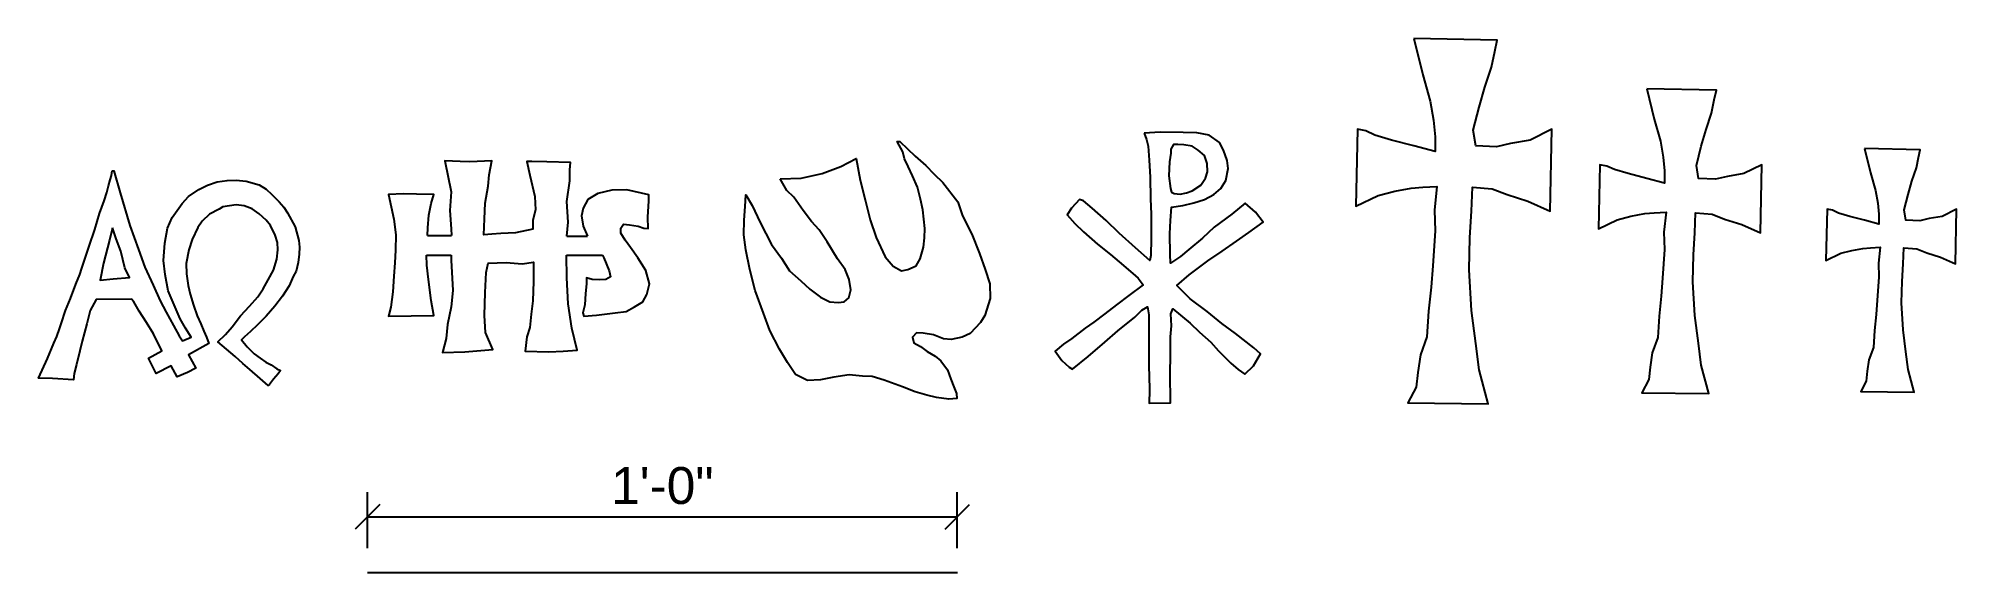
# Model space of a CAD drawing. Extents: x 8805.9 to 8844.9, y 171.4 to 182.3.
import ezdxf

# ---------------------------------------------------------------- set-up
doc = ezdxf.new("R2010")
doc.units = 0
doc.header["$MEASUREMENT"] = 0
doc.layers.get('0').update_dxf_attribs({"linetype": 'CONTINUOUS'})
doc.layers.get('DEFPOINTS').update_dxf_attribs({"color": 8, "linetype": 'CONTINUOUS'})
doc.layers.add('S-OBJ1', color=160, linetype='CONTINUOUS')
doc.layers.add('S-TEXT', color=212, linetype='CONTINUOUS')
doc.styles.add('STANDARD - TTF', font='arial.ttf')
doc.dimstyles.new('STANDARD - TTF', dxfattribs={"dimscale": 12, "dimtxt": 0.09375, "dimasz": 0.0625, "dimexe": 0.0625, "dimexo": 0.0625, "dimgap": 0.03125, "dimtad": 1, "dimdec": 4, "dimzin": 3, "dimdsep": 46, "dimlunit": 4, "dimtxsty": 'STANDARD - TTF', "dimblk1": 'OBLIQUE', "dimblk2": 'OBLIQUE', "dimsah": 1, "dimcen": 0.09375, "dimclrd": 256, "dimclre": 256, "dimclrt": 256, "dimadec": 0, "dimazin": 0, "dimtfac": 1, "dimtdec": 4, "dimtmove": 1, "dimatfit": 3, "dimldrblk": 'DIMARROW', "dimfxl": 1, "dimfrac": 2, "dimtolj": 1, "dimtzin": 0, "dimlwd": -1, "dimlwe": -1, "dimarcsym": 0})

# ---------------------------------------------------------------- blocks, each defined once
blk = doc.blocks.new('_OBLIQUE')
at = {"color": 0, "linetype": 'ByBlock'}
blk.add_line((-0.5, -0.5), (0.5, 0.5), dxfattribs=at)
blk = doc.blocks.new('*D68')
at = {"layer": 'DEFPOINTS', "color": 0, "transparency": 16777216}
for p in [(8824.561, 172.548), (8812.561, 171.416), (8824.561, 171.416)]:
    blk.add_point(p, dxfattribs=at)
at = {"layer": 'S-TEXT', "transparency": 16777216}
for p, q in [((8812.561, 171.916), (8812.561, 173.048)), ((8824.561, 171.916), (8824.561, 173.048)), ((8812.561, 172.548), (8824.561, 172.548))]:
    blk.add_line(p, q, dxfattribs=at)
at = {"layer": 'S-TEXT', "transparency": 16777216, "xscale": 0.5, "yscale": 0.5, "zscale": 0.5, "rotation": 180}
blk.add_blockref('_OBLIQUE', (8812.561, 172.548), dxfattribs=at)
at = {"layer": 'S-TEXT', "transparency": 16777216, "xscale": 0.5, "yscale": 0.5, "zscale": 0.5}
blk.add_blockref('_OBLIQUE', (8824.561, 172.548), dxfattribs=at)
at = {"layer": 'S-TEXT', "transparency": 16777216, "insert": (8818.561, 173.181), "char_height": 0.75, "attachment_point": 5, "style": 'STANDARD - TTF'}
blk.add_mtext('\\A1;1\'-0"', dxfattribs=at)
blk = doc.blocks.new('DIMARROW')
blk.add_line((-0.982, 0), (-0.663, 0))
for points in [[(-0.985, 0.294, 0, 0.125, 0), (-0.75, 0.144, 0.125, 0.125, 0)], [(-0.784, 0, 0.176, 0.176, 0), (-0.783, 0, 0.44, 0, 0), (0, 0, 0, 0, 0)], [(-0.985, -0.294, 0, 0.125, 0), (-0.75, -0.144, 0.125, 0.125, 0)]]:
    blk.add_lwpolyline(points, format="xyseb")

msp = doc.modelspace()

# ---------------------------------------------------------------- linework, layer by layer
at = {"layer": 'S-OBJ1'}
for p, q in [((8813.78067, 178.27063), (8814.27245, 178.27063)), ((8816.61626, 178.25362), (8817.04084, 178.25362)), ((8813.76369, 177.86733), (8814.26797, 177.86733)), ((8816.6096, 177.86733), (8817.3407, 177.86733))]:
    msp.add_line(p, q, dxfattribs=at)
for points in [[(8833.84453, 182.27492), (8834.02957, 181.53561), (8834.18093, 180.99794), (8834.24825, 180.61148), (8834.28189, 180.27542), (8834.28189, 179.97297), (8833.84453, 180.09059), (8833.39037, 180.20821), (8833.05397, 180.30903), (8832.86893, 180.39304), (8832.70073, 180.42665), (8832.66709, 178.86401), (8833.12125, 179.08244), (8833.45765, 179.16646), (8833.79409, 179.23366), (8834.02957, 179.25047), (8834.31553, 179.26727), (8834.26505, 178.78), (8834.28189, 178.35994), (8834.23141, 177.65423), (8834.19777, 177.21735), (8834.14729, 176.73009), (8834.11365, 176.20921), (8833.97909, 175.83955), (8833.92865, 175.4867), (8833.89501, 175.18425), (8833.72677, 174.865), (8835.35841, 174.8482), (8835.17337, 175.5371), (8835.10609, 176.07478), (8835.02197, 176.74688), (8834.97153, 177.57022), (8834.98833, 178.22551), (8835.02197, 178.76319), (8835.03881, 179.25047), (8835.44249, 179.21687), (8835.7453, 179.09925), (8836.16582, 178.96482), (8836.61998, 178.76319), (8836.65362, 180.42665), (8836.21625, 180.20821), (8835.81258, 180.14101), (8835.52661, 180.0738), (8835.10609, 180.09059), (8835.05561, 180.40984), (8835.17337, 180.88032), (8835.29113, 181.28358), (8835.42569, 181.68683), (8835.49297, 182.00608), (8835.54341, 182.24133)], [(8838.5844, 181.24837), (8838.73861, 180.63228), (8838.86474, 180.18422), (8838.92084, 179.86217), (8838.94887, 179.58212), (8838.94887, 179.33008), (8838.5844, 179.42809), (8838.20594, 179.52611), (8837.9256, 179.61013), (8837.7714, 179.68014), (8837.63123, 179.70814), (8837.6032, 178.40595), (8837.98167, 178.58796), (8838.262, 178.65799), (8838.54237, 178.71399), (8838.73861, 178.728), (8838.97691, 178.74199), (8838.93484, 178.33594), (8838.94887, 177.98588), (8838.9068, 177.39779), (8838.87877, 177.03373), (8838.8367, 176.62767), (8838.80867, 176.19361), (8838.69654, 175.88556), (8838.65451, 175.59151), (8838.62647, 175.33947), (8838.48627, 175.07344), (8839.84598, 175.05944), (8839.69177, 175.63352), (8839.63571, 176.08159), (8839.56561, 176.64167), (8839.52357, 177.32778), (8839.53757, 177.87386), (8839.56561, 178.32193), (8839.57964, 178.728), (8839.91604, 178.69999), (8840.16838, 178.60197), (8840.51881, 178.48995), (8840.89728, 178.32193), (8840.92531, 179.70814), (8840.56084, 179.52611), (8840.22444, 179.47011), (8839.98614, 179.4141), (8839.63571, 179.42809), (8839.59364, 179.69413), (8839.69177, 180.0862), (8839.78991, 180.42225), (8839.90204, 180.7583), (8839.95811, 181.02433), (8840.00014, 181.22038)], [(8828.36383, 180.35101), (8828.40953, 180.21973), (8828.44378, 180.08275), (8828.46091, 179.79737), (8828.48374, 179.45491), (8828.48945, 179.01542), (8828.50087, 178.70151), (8828.50087, 178.21065), (8828.49516, 177.86248), (8828.47803, 177.75975), (8828.18687, 178.01658), (8827.84999, 178.31338), (8827.58737, 178.57023), (8827.30187, 178.82707), (8827.13062, 178.97547), (8827.04495, 178.9983), (8826.88508, 178.82707), (8826.79374, 178.69009), (8826.94791, 178.51314), (8827.12487, 178.34192), (8827.41037, 178.09079), (8827.6787, 177.88531), (8827.84999, 177.7312), (8828.12974, 177.49719), (8828.23824, 177.40016), (8828.34099, 177.26889), (8828.04943, 177.04978), (8827.79822, 176.85573), (8827.55842, 176.67308), (8827.33576, 176.50756), (8827.16447, 176.38199), (8826.89042, 176.17652), (8826.71913, 176.06236), (8826.54784, 175.91967), (8826.68488, 175.72561), (8826.8333, 175.59433), (8826.90184, 175.54867), (8827.22155, 175.81122), (8827.55842, 176.10232), (8827.82676, 176.33063), (8828.16934, 176.61029), (8828.31205, 176.74728), (8828.43197, 176.82148), (8828.4548, 176.65595), (8828.4548, 176.23929), (8828.4548, 175.87401), (8828.4548, 175.60004), (8828.46622, 175.41739), (8828.47193, 175.12631), (8828.46622, 174.85805), (8828.89442, 174.86946), (8828.88872, 175.48018), (8828.89442, 175.82264), (8828.89442, 176.21076), (8828.91726, 176.43336), (8828.90584, 176.67878), (8828.9458, 176.77581), (8829.2998, 176.48473), (8829.48821, 176.30208), (8829.71659, 176.10232), (8829.87646, 175.92538), (8830.12767, 175.67425), (8830.27613, 175.54297), (8830.40742, 175.45164), (8830.58442, 175.61716), (8830.72717, 175.8626), (8830.59013, 175.98246), (8830.21901, 176.27354), (8829.93926, 176.47902), (8829.64238, 176.72445), (8829.29409, 176.98129), (8829.02576, 177.24956), (8829.27696, 177.47215), (8829.6538, 177.75183), (8829.94496, 177.9516), (8830.24188, 178.15136), (8830.48738, 178.32829), (8830.78425, 178.53949), (8830.62438, 178.74495), (8830.41313, 178.9276), (8830.1448, 178.70501), (8829.78509, 178.43674), (8829.55101, 178.21415), (8829.27126, 177.98584), (8829.09997, 177.84315), (8828.90013, 177.70616), (8828.88872, 177.88881), (8828.88301, 178.29976), (8828.90013, 178.57373), (8828.91726, 178.84198), (8829.14622, 178.87857), (8829.37459, 178.93565), (8829.58584, 178.99843), (8829.77996, 179.10118), (8829.92268, 179.22104), (8830.01976, 179.38656), (8830.07113, 179.63198), (8830.0483, 179.7918), (8829.97409, 180.00298), (8829.89413, 180.15709), (8829.68288, 180.31119), (8829.43167, 180.35685), (8829.15763, 180.36257), (8828.68946, 180.36827)], [(8820.95476, 179.41898), (8821.38751, 179.437), (8821.81125, 179.52714), (8822.1899, 179.67134), (8822.50543, 179.83357), (8822.58658, 179.39194), (8822.68574, 178.99538), (8822.78493, 178.58981), (8822.91113, 178.22929), (8823.09144, 177.83273), (8823.25375, 177.64346), (8823.42504, 177.55333), (8823.55124, 177.58037), (8823.72253, 177.65248), (8823.80369, 177.79669), (8823.87583, 178.03101), (8823.89386, 178.22028), (8823.90288, 178.40954), (8823.85779, 178.78809), (8823.8127, 179.00439), (8823.74958, 179.24773), (8823.65043, 179.48207), (8823.56026, 179.67134), (8823.48816, 179.82455), (8823.45209, 179.96876), (8823.33487, 180.17605), (8823.38897, 180.17605), (8823.7045, 179.87864), (8823.92087, 179.68937), (8824.0922, 179.51812), (8824.26349, 179.34687), (8824.57, 178.95032), (8824.66919, 178.67092), (8824.85852, 178.29238), (8825.01177, 177.90483), (8825.129, 177.58037), (8825.21913, 177.28296), (8825.22815, 176.98553), (8825.11998, 176.64305), (8825.02981, 176.49884), (8824.82245, 176.27352), (8824.66018, 176.20142), (8824.43478, 176.15636), (8824.28153, 176.16538), (8824.07417, 176.24649), (8823.86681, 176.28254), (8823.73155, 176.29155), (8823.65043, 176.20142), (8823.67748, 176.08425), (8823.8127, 176.01215), (8823.94793, 175.91301), (8824.11024, 175.81388), (8824.22742, 175.72374), (8824.36264, 175.53447), (8824.42577, 175.34521), (8824.48889, 175.19199), (8824.54295, 175.0568), (8824.55197, 174.95766), (8824.3897, 174.93964), (8824.13725, 174.97569), (8823.93891, 175.02075), (8823.7045, 175.09285), (8823.44307, 175.19199), (8823.07344, 175.32719), (8822.83001, 175.39928), (8822.63167, 175.4083), (8822.36119, 175.43533), (8822.04566, 175.39028), (8821.77518, 175.33619), (8821.51372, 175.31817), (8821.27029, 175.44435), (8821.10802, 175.68769), (8820.94574, 175.95808), (8820.7474, 176.33661), (8820.62116, 176.68811), (8820.44987, 177.14776), (8820.3417, 177.58037), (8820.26055, 177.97694), (8820.21546, 178.28337), (8820.22448, 178.58079), (8820.24251, 178.86018), (8820.26055, 179.09452), (8820.38679, 178.87822), (8820.54906, 178.53573), (8820.66625, 178.31041), (8820.78347, 178.08509), (8820.98181, 177.80569), (8821.14409, 177.55333), (8821.3785, 177.34605), (8821.55881, 177.1748), (8821.77518, 177.01257), (8821.96451, 176.92244), (8822.1358, 176.90441), (8822.262, 176.92244), (8822.35217, 177.00355), (8822.39726, 177.16578), (8822.36119, 177.37308), (8822.28004, 177.58037), (8822.12678, 177.79669), (8821.9104, 178.13917), (8821.74813, 178.38251), (8821.59487, 178.55375), (8821.42358, 178.77907), (8821.23422, 179.04946), (8821.08998, 179.18464)], [(8829.04913, 180.11713), (8828.9578, 180.11713), (8828.90642, 180.02581), (8828.90642, 179.94019), (8828.87788, 179.76326), (8828.86643, 179.48359), (8828.89501, 179.22104), (8828.91784, 179.15254), (8828.97492, 179.12401), (8829.09484, 179.10688), (8829.22043, 179.13542), (8829.34034, 179.17537), (8829.51163, 179.28953), (8829.60867, 179.43222), (8829.64863, 179.5635), (8829.64292, 179.73473), (8829.58584, 179.89454), (8829.46022, 180.00298), (8829.34034, 180.08289), (8829.16905, 180.11143)], [(8843.01534, 180.03458), (8843.1387, 179.54171), (8843.2396, 179.18326), (8843.28449, 178.92562), (8843.30691, 178.70158), (8843.30691, 178.49995), (8843.01534, 178.57836), (8842.71256, 178.65677), (8842.4883, 178.72399), (8842.36493, 178.77999), (8842.2528, 178.8024), (8842.23037, 177.76064), (8842.53315, 177.90626), (8842.75742, 177.96227), (8842.98171, 178.00707), (8843.1387, 178.01828), (8843.32934, 178.02948), (8843.29568, 177.70463), (8843.30691, 177.42459), (8843.27326, 176.95412), (8843.25083, 176.66287), (8843.21718, 176.33802), (8843.19475, 175.99077), (8843.10504, 175.74433), (8843.07142, 175.5091), (8843.04899, 175.30746), (8842.93683, 175.09463), (8844.02459, 175.08344), (8843.90123, 175.5427), (8843.85638, 175.90115), (8843.8003, 176.34922), (8843.76667, 176.89811), (8843.77787, 177.33497), (8843.8003, 177.69343), (8843.81153, 178.01828), (8844.08065, 177.99588), (8844.28251, 177.91746), (8844.56286, 177.82785), (8844.86564, 177.69343), (8844.88806, 178.8024), (8844.59649, 178.65677), (8844.32737, 178.61197), (8844.13673, 178.56716), (8843.85638, 178.57836), (8843.82272, 178.79119), (8843.90123, 179.10485), (8843.97974, 179.37368), (8844.06945, 179.64252), (8844.1143, 179.85535), (8844.14793, 180.01219)], [(8807.37788, 178.42605), (8807.312, 178.17374), (8807.19117, 177.70476), (8807.12253, 177.36194), (8807.39159, 177.38937), (8807.72108, 177.41405), (8807.62771, 177.61152), (8807.54808, 177.94885), (8807.45202, 178.19843)]]:
    msp.add_lwpolyline(points, close=True, dxfattribs=at)
for points in [[(8808.03537, 177.62158), (8808.20412, 177.25807), (8808.34836, 176.93988), (8808.46856, 176.71176), (8808.6188, 176.44161), (8808.73297, 176.23148), (8808.79911, 176.12942), (8808.97338, 176.20146), (8808.85921, 176.38757), (8808.751, 176.57368), (8808.6308, 176.85584), (8808.51063, 177.14401), (8808.44449, 177.4742), (8808.41446, 177.76236), (8808.4386, 178.11344), (8808.49271, 178.4196), (8808.58888, 178.63574), (8808.79322, 178.91789), (8808.92542, 179.06197), (8809.12976, 179.20607), (8809.31007, 179.29011), (8809.50838, 179.35615), (8809.70672, 179.38617), (8809.89303, 179.39218), (8810.09737, 179.37416), (8810.35814, 179.29955), (8810.49943, 179.20744), (8810.61691, 179.10197), (8810.76562, 178.95341), (8810.86081, 178.84347), (8810.93815, 178.72611), (8811.08864, 178.44629), (8811.16812, 178.16768), (8811.18161, 178.03437), (8811.17547, 177.88942), (8811.15594, 177.72165), (8811.11398, 177.5449), (8811.05399, 177.43407), (8810.96996, 177.24349), (8810.83572, 177.03277), (8810.67847, 176.82971), (8810.50205, 176.63048), (8810.32498, 176.45238), (8810.18307, 176.31445), (8810.06417, 176.20717), (8809.99898, 176.1497), (8810.11787, 176.00411), (8810.25597, 175.86235), (8810.37868, 175.77806), (8810.49758, 175.69377), (8810.60113, 175.6363), (8810.72006, 175.55967), (8810.79293, 175.52135), (8810.74555, 175.45858), (8810.65029, 175.34834), (8810.57015, 175.24111), (8810.54143, 175.21846), (8810.37665, 175.36343), (8810.17292, 175.54225), (8810.02472, 175.66772), (8809.86812, 175.80852), (8809.69196, 175.96102), (8809.51579, 176.10964), (8809.6724, 176.25824), (8809.81333, 176.41466), (8809.98113, 176.63621), (8810.16121, 176.83174), (8810.33345, 177.02336), (8810.43918, 177.18761), (8810.54488, 177.3675), (8810.65058, 177.56695), (8810.71712, 177.78985), (8810.73664, 177.97554), (8810.72908, 178.12863), (8810.68574, 178.27666), (8810.59179, 178.46829), (8810.50176, 178.5817), (8810.36083, 178.70683), (8810.21597, 178.80852), (8810.05155, 178.87108), (8809.89103, 178.89455), (8809.61829, 178.85108), (8809.54652, 178.80069), (8809.35076, 178.69902), (8809.20201, 178.55823), (8809.11195, 178.43309), (8808.99451, 178.18672), (8808.92797, 177.97946), (8808.87706, 177.7018), (8808.88099, 177.49062), (8808.91575, 177.254), (8808.95487, 177.07411), (8809.02145, 176.8512), (8809.09973, 176.63612), (8809.1702, 176.47579), (8809.2367, 176.32161), (8809.29149, 176.20039), (8809.33847, 176.07525), (8808.91957, 175.84452), (8809.06835, 175.57469), (8808.90393, 175.48474), (8808.6925, 175.39871), (8808.56724, 175.62162), (8808.26578, 175.46128), (8808.10529, 175.77413), (8808.37934, 175.92273), (8808.20965, 176.27212), (8808.06479, 176.49893), (8807.91993, 176.73357), (8807.81031, 176.91737), (8807.76333, 176.97603), (8807.0469, 176.9682), (8806.92164, 176.7453), (8806.85118, 176.47547), (8806.76111, 176.1235), (8806.70985, 175.9261), (8806.6472, 175.64845), (8806.59633, 175.46073), (8806.58066, 175.33168), (8806.15394, 175.36296), (8805.86816, 175.37078), (8806.05214, 175.76577), (8806.18525, 176.08252), (8806.24393, 176.21327), (8806.29571, 176.37232), (8806.32989, 176.47086), (8806.42075, 176.74321), (8806.52067, 176.9878), (8806.63313, 177.27978), (8806.7093, 177.47446), (8806.75559, 177.60234), (8806.89855, 178.05035), (8807.01941, 178.38839), (8807.11209, 178.71436), (8807.20754, 178.9759), (8807.25837, 179.1422), (8807.29331, 179.27613), (8807.32821, 179.40161), (8807.35418, 179.48965), (8807.3681, 179.57976)], [(8807.3681, 179.57976), (8807.40617, 179.57976), (8807.53056, 179.13446), (8807.72886, 178.47408), (8807.90317, 177.9818), (8808.03537, 177.62158)], [(8816.61626, 178.25362), (8816.64472, 178.54234), (8816.62003, 178.96157), (8816.68173, 179.38079), (8816.68173, 179.60273), (8816.69409, 179.75069), (8816.21269, 179.76302), (8815.90411, 179.77535), (8815.80535, 179.77535), (8815.86705, 179.49177), (8815.96581, 179.06021), (8815.97817, 178.78894), (8815.92879, 178.57932), (8815.92879, 178.39438), (8815.57083, 178.32039), (8815.27457, 178.30807), (8815.08943, 178.29574), (8814.92894, 178.28341), (8814.9413, 178.60399), (8814.95363, 178.92457), (8815.01537, 179.26982), (8815.04005, 179.50409), (8815.08943, 179.78769), (8814.64504, 179.76302), (8814.44757, 179.77535), (8814.13895, 179.78769), (8814.26239, 179.15884), (8814.23771, 178.77661), (8814.26239, 178.4067), (8814.27245, 178.27063)], [(8813.78067, 178.27063), (8813.78754, 178.42602), (8813.81168, 178.68149), (8813.85509, 178.91769), (8813.91301, 179.10086), (8813.56076, 179.11051), (8813.29534, 179.11532), (8812.99122, 179.10057), (8813.10219, 178.59926), (8813.14081, 178.28111), (8813.1311, 177.9705), (8813.12143, 177.71021), (8813.09732, 177.44026), (8813.07801, 177.12213), (8813.03456, 176.80881), (8812.99115, 176.63045), (8813.91283, 176.64491), (8813.85975, 176.94859), (8813.80666, 177.37278), (8813.76805, 177.66683), (8813.76369, 177.86733)], [(8817.3407, 177.86733), (8817.37216, 177.81625), (8817.48153, 177.55168), (8817.50499, 177.4268), (8817.41121, 177.37217), (8817.28621, 177.36436), (8817.12994, 177.37217), (8817.02057, 177.4112), (8817.02057, 177.28631), (8816.99711, 177.09119), (8816.98148, 176.85705), (8816.94243, 176.69314), (8816.96584, 176.63071), (8817.22371, 176.64632), (8817.59876, 176.69314), (8817.82531, 176.72436), (8817.99722, 176.81802), (8818.16131, 176.91948), (8818.24727, 177.06777), (8818.30195, 177.28631), (8818.22382, 177.55948), (8818.05972, 177.81704), (8817.91127, 178.02777), (8817.8019, 178.17607), (8817.71594, 178.31656), (8817.71594, 178.41802), (8817.77063, 178.49607), (8817.89563, 178.48827), (8818.06754, 178.45705), (8818.18473, 178.41802), (8818.27068, 178.41021), (8818.26287, 178.64437), (8818.28632, 178.97217), (8818.28632, 179.09705), (8817.84095, 179.19851), (8817.53622, 179.1907), (8817.24716, 179.12046), (8817.04398, 179.00339), (8816.95025, 178.82388), (8816.91898, 178.66779), (8816.95025, 178.45705), (8817.04084, 178.25362)], [(8814.26797, 177.86733), (8814.26239, 177.76429), (8814.29944, 177.14902), (8814.26239, 176.81611), (8814.18833, 176.45854), (8814.16364, 176.17495), (8814.08958, 175.89135), (8814.54629, 175.90368), (8815.11412, 175.95301), (8814.96599, 176.29824), (8814.9413, 176.64349), (8814.95363, 177.11204), (8814.97832, 177.51893), (8815.01537, 177.70389), (8815.38565, 177.71622), (8815.7066, 177.69156), (8815.94112, 177.72854), (8815.94112, 177.33398), (8815.92879, 176.93942), (8815.89174, 176.66815), (8815.86705, 176.39688), (8815.80535, 176.21193), (8815.7683, 175.91601), (8816.2497, 175.90368), (8816.54596, 175.91601), (8816.82986, 175.94067), (8816.71878, 176.38455), (8816.64472, 176.87777), (8816.62003, 177.40796), (8816.6096, 177.86733)]]:
    msp.add_lwpolyline(points, dxfattribs=at)
at = {"layer": 'S-TEXT'}
msp.add_line((8812.56146, 171.41613), (8824.56146, 171.41613), dxfattribs=at)

# ---------------------------------------------------------------- dimensions: what is measured, and where the dimension line sits
dim = msp.add_linear_dim(base=(8824.56146, 172.54845), p1=(8812.56146, 171.41613), p2=(8824.56146, 171.41613), dimstyle='STANDARD - TTF', override={"dimscale": 8}, dxfattribs=at)
dim.commit()
dim.dimension.update_dxf_attribs({"geometry": '*D68', "text_midpoint": (8818.56146, 173.18138)})

doc.saveas('drawing.dxf')
